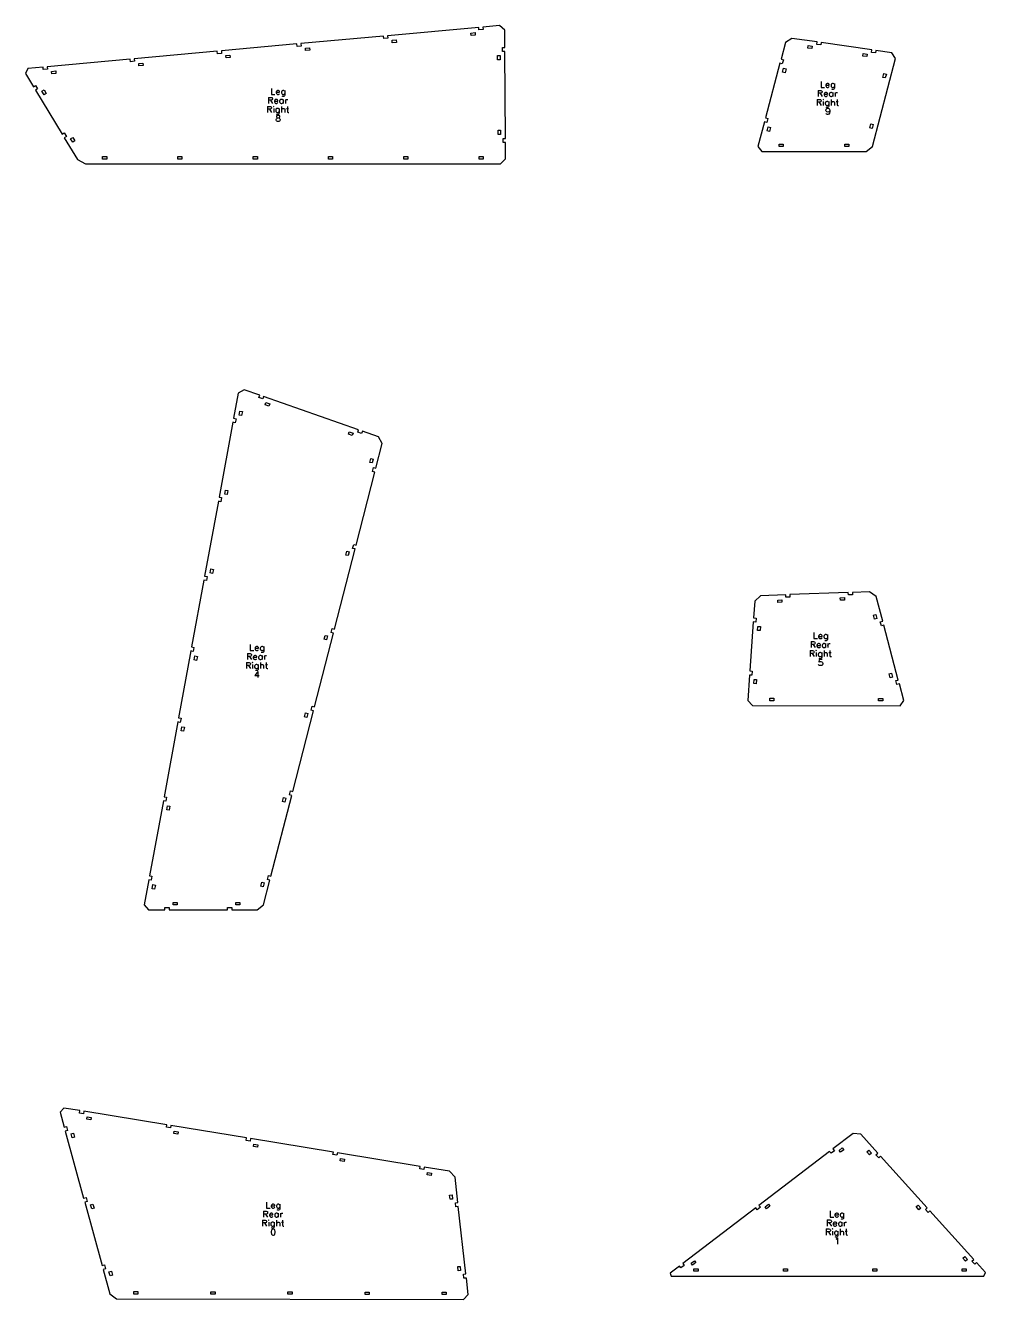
# Model space of a CAD drawing. Header units: metres. Extents: x 97 to 11124, y 152 to 1930.
# Drawn here: x 5902 to 7076, y 221 to 1779 of the extents above; entities that cross this region are included whole.
import ezdxf

# ---------------------------------------------------------------- set-up
doc = ezdxf.new("R2010")
doc.units = ezdxf.units.M
doc.layers.add('leg_rear_right_cuts', color=1, linetype='Continuous')
doc.layers.add('leg_rear_right_marks', color=2, linetype='Continuous')

msp = doc.modelspace()

# ---------------------------------------------------------------- linework, layer by layer
at = {"layer": 'leg_rear_right_cuts'}
for points in [[(5975, 1609.3), (6482.9, 1609.3), (6489.2, 1615.6), (6489.1, 1635.5), (6486.1, 1635.4), (6486.1, 1640.4), (6489.1, 1640.5), (6488.3, 1746.8), (6485.3, 1746.8), (6485.2, 1751.8), (6488.2, 1751.8), (6488.1, 1772.8), (6481.7, 1778.6), (6461.2, 1776.7), (6461.5, 1773.8), (6456.5, 1773.3), (6456.2, 1776.3), (6344.7, 1766.1), (6345, 1763.1), (6340, 1762.7), (6339.7, 1765.6), (6238.7, 1756.4), (6239, 1753.4), (6234, 1753), (6233.8, 1756), (6141.4, 1747.5), (6141.7, 1744.5), (6136.7, 1744.1), (6136.4, 1747.1), (6034.8, 1737.8), (6035.1, 1734.8), (6030.1, 1734.3), (6029.8, 1737.3), (5928.2, 1728), (5928.5, 1725.1), (5923.5, 1724.6), (5923.2, 1727.6), (5904.7, 1725.9), (5901.7, 1719.9), (5911.5, 1703.7), (5914.1, 1705.3), (5916.6, 1701), (5914.1, 1699.4), (5946.6, 1645.7), (5949.2, 1647.2), (5951.8, 1642.9), (5949.2, 1641.4), (5965.3, 1614.7)], [(6355.2, 1761), (6355.5, 1758), (6350.5, 1757.6), (6350.2, 1760.6)], [(6451.8, 1769.9), (6452, 1766.9), (6447.1, 1766.4), (6446.8, 1769.4)], [(6802.5, 1624.6), (6930.1, 1624.6), (6938.1, 1630.7), (6966.1, 1738.2), (6961.5, 1745.2), (6942.3, 1748), (6941.8, 1745), (6936.9, 1745.7), (6937.3, 1748.7), (6875.1, 1757.7), (6874.7, 1754.8), (6869.8, 1755.5), (6870.2, 1758.5), (6839.4, 1762.9), (6831.4, 1757.7), (6826.1, 1737.5), (6829, 1736.8), (6827.7, 1731.9), (6824.8, 1732.7), (6807.1, 1665.7), (6810, 1664.9), (6808.7, 1660.1), (6805.8, 1660.8), (6797.8, 1630.7)], [(6249.3, 1751.4), (6249.5, 1748.4), (6244.5, 1747.9), (6244.3, 1750.9)], [(6864.4, 1753.2), (6863.9, 1750.3), (6859, 1751), (6859.4, 1754)], [(6045.3, 1732.7), (6045.6, 1729.7), (6040.6, 1729.3), (6040.3, 1732.3)], [(6151.9, 1742.5), (6152.2, 1739.5), (6147.2, 1739), (6146.9, 1742)], [(6482.3, 1736.8), (6479.3, 1736.8), (6479.3, 1741.8), (6482.3, 1741.8)], [(6931.5, 1743.5), (6931.1, 1740.5), (6926.1, 1741.2), (6926.6, 1744.2)], [(5938.7, 1723), (5939, 1720), (5934, 1719.5), (5933.7, 1722.5)], [(6829.3, 1726.3), (6832.2, 1725.6), (6831, 1720.7), (6828.1, 1721.5)], [(6953.7, 1714.4), (6950.8, 1715.1), (6952.1, 1720), (6955, 1719.2)], [(5921.8, 1698.3), (5924.4, 1699.8), (5927, 1695.5), (5924.4, 1694)], [(6810.3, 1654.5), (6813.2, 1653.7), (6811.9, 1648.9), (6809, 1649.6)], [(6937.6, 1652.7), (6934.7, 1653.5), (6936, 1658.3), (6938.9, 1657.5)], [(5956.9, 1640.2), (5959.5, 1641.8), (5962.1, 1637.5), (5959.5, 1635.9)], [(6483, 1645.4), (6480, 1645.4), (6480, 1650.4), (6483, 1650.4)], [(6823.7, 1630.6), (6823.7, 1633.6), (6828.7, 1633.6), (6828.7, 1630.6)], [(6904, 1630.6), (6904, 1633.6), (6909, 1633.6), (6909, 1630.6)], [(5996.1, 1615.3), (5996.1, 1618.3), (6001.1, 1618.3), (6001.1, 1615.3)], [(6088.2, 1615.3), (6088.2, 1618.3), (6093.2, 1618.3), (6093.2, 1615.3)], [(6180.4, 1615.3), (6180.4, 1618.3), (6185.4, 1618.3), (6185.4, 1615.3)], [(6272.5, 1615.3), (6272.5, 1618.3), (6277.5, 1618.3), (6277.5, 1615.3)], [(6364.7, 1615.3), (6364.7, 1618.3), (6369.7, 1618.3), (6369.7, 1615.3)], [(6456.8, 1615.3), (6456.8, 1618.3), (6461.8, 1618.3), (6461.8, 1615.3)], [(6052.2, 697.1), (6072.4, 697.1), (6072.4, 700.1), (6077.4, 700.1), (6077.4, 697.1), (6149, 697.1), (6149, 700.1), (6154, 700.1), (6154, 697.1), (6185.1, 697.1), (6193.1, 703.2), (6200.8, 733.4), (6197.9, 734.1), (6199.2, 739), (6202.1, 738.2), (6227.5, 837.1), (6224.6, 837.8), (6225.8, 842.7), (6228.7, 841.9), (6254.1, 940.7), (6251.2, 941.5), (6252.5, 946.3), (6255.4, 945.6), (6278.5, 1035.4), (6275.6, 1036.2), (6276.8, 1041), (6279.7, 1040.3), (6305, 1138.5), (6302, 1139.2), (6303.3, 1144.1), (6306.2, 1143.3), (6329.1, 1232.4), (6326.2, 1233.1), (6327.4, 1238), (6330.3, 1237.2), (6338.1, 1267.4), (6333.7, 1275.6), (6313.9, 1282.5), (6313, 1279.7), (6308.2, 1281.3), (6309.2, 1284.2), (6193, 1324.8), (6192, 1321.9), (6187.3, 1323.6), (6188.3, 1326.4), (6169.2, 1333.1), (6162, 1328.9), (6156.4, 1298.3), (6159.4, 1297.7), (6158.4, 1292.8), (6155.5, 1293.4), (6138.7, 1201.8), (6141.6, 1201.2), (6140.7, 1196.3), (6137.8, 1196.8), (6120.9, 1105.3), (6123.9, 1104.7), (6123, 1099.8), (6120, 1100.3), (6105, 1018.6), (6107.9, 1018.1), (6107, 1013.1), (6104.1, 1013.7), (6089, 931.9), (6092, 931.4), (6091.1, 926.4), (6088.1, 927), (6071.3, 835.4), (6074.2, 834.8), (6073.3, 829.9), (6070.4, 830.5), (6053.5, 738.9), (6056.5, 738.3), (6055.6, 733.4), (6052.6, 734), (6047, 703.3)], [(6200.5, 1315.8), (6199.5, 1313), (6194.8, 1314.6), (6195.7, 1317.4)], [(6164.1, 1307), (6167.1, 1306.5), (6166.2, 1301.6), (6163.2, 1302.1)], [(6302.5, 1280.2), (6301.5, 1277.3), (6296.8, 1279), (6297.8, 1281.8)], [(6325.8, 1243.6), (6322.9, 1244.3), (6324.1, 1249.2), (6327, 1248.4)], [(6146.4, 1210.5), (6149.3, 1210), (6148.4, 1205.1), (6145.5, 1205.6)], [(6296.7, 1130.3), (6293.7, 1131), (6295, 1135.9), (6297.9, 1135.1)], [(6128.6, 1114), (6131.6, 1113.5), (6130.7, 1108.5), (6127.7, 1109.1)], [(6791.4, 946.9), (6971.7, 946.8), (6976.4, 953), (6970.9, 973.4), (6968, 972.6), (6966.7, 977.5), (6969.6, 978.2), (6951.8, 1045.3), (6948.9, 1044.5), (6947.6, 1049.3), (6950.5, 1050.1), (6942.5, 1080.2), (6934.5, 1086.1), (6913.4, 1085.3), (6913.5, 1082.3), (6908.5, 1082.2), (6908.4, 1085.2), (6836.9, 1082.6), (6837, 1079.6), (6832, 1079.4), (6831.9, 1082.4), (6800.8, 1081.3), (6794, 1074.7), (6792.5, 1054.2), (6795.5, 1054), (6795.2, 1049), (6792.2, 1049.2), (6788, 989.3), (6791, 989), (6790.6, 984.1), (6787.7, 984.3), (6785.5, 953.2)], [(6827.1, 1076.2), (6827.2, 1073.2), (6822.2, 1073), (6822.1, 1076)], [(6903.6, 1079), (6903.7, 1076), (6898.7, 1075.8), (6898.6, 1078.8)], [(6943.4, 1053.4), (6940.5, 1052.6), (6939.2, 1057.4), (6942.1, 1058.2)], [(6270.2, 1027.2), (6267.3, 1028), (6268.5, 1032.8), (6271.4, 1032.1)], [(6797.8, 1043.8), (6800.8, 1043.6), (6800.5, 1038.6), (6797.5, 1038.8)], [(6109.1, 1007.7), (6112, 1007.1), (6111.1, 1002.2), (6108.2, 1002.8)], [(6962.5, 981.5), (6959.6, 980.7), (6958.4, 985.6), (6961.3, 986.4)], [(6793.3, 978.9), (6796.3, 978.7), (6795.9, 973.7), (6792.9, 973.9)], [(6812.5, 952.9), (6812.5, 955.9), (6817.5, 955.9), (6817.5, 952.9)], [(6945.5, 952.8), (6945.5, 955.8), (6950.5, 955.8), (6950.5, 952.8)], [(6245.8, 932.5), (6242.9, 933.3), (6244.2, 938.1), (6247.1, 937.4)], [(6093.1, 921), (6096.1, 920.4), (6095.2, 915.5), (6092.2, 916.1)], [(6219.2, 828.9), (6216.3, 829.6), (6217.5, 834.5), (6220.4, 833.7)], [(6075.4, 824.5), (6078.3, 823.9), (6077.4, 819), (6074.5, 819.5)], [(6057.6, 728), (6060.6, 727.4), (6059.7, 722.5), (6056.7, 723)], [(6192.5, 725.2), (6189.6, 725.9), (6190.9, 730.8), (6193.8, 730)], [(6082.4, 703.1), (6082.4, 706.1), (6087.4, 706.1), (6087.4, 703.1)], [(6159, 703.1), (6159, 706.1), (6164, 706.1), (6164, 703.1)], [(6013.1, 221.3), (6437.8, 220.6), (6443.4, 226.9), (6441.1, 246.9), (6438.2, 246.6), (6437.6, 251.6), (6440.6, 251.9), (6431.3, 334.3), (6428.3, 333.9), (6427.8, 338.9), (6430.7, 339.2), (6427.3, 370.2), (6420.3, 377.5), (6389.5, 382.6), (6389.1, 379.6), (6384.1, 380.4), (6384.6, 383.4), (6283.3, 400), (6282.8, 397), (6277.9, 397.8), (6278.4, 400.8), (6177.1, 417.4), (6176.6, 414.4), (6171.6, 415.2), (6172.1, 418.2), (6079.7, 433.3), (6079.2, 430.4), (6074.3, 431.2), (6074.8, 434.1), (5973.2, 450.8), (5972.8, 447.8), (5967.8, 448.6), (5968.3, 451.6), (5948.6, 454.8), (5944, 449.7), (5949.1, 431.3), (5952, 432.1), (5953.3, 427.3), (5950.4, 426.5), (5972.9, 344.4), (5975.8, 345.2), (5977.2, 340.4), (5974.3, 339.6), (5995.5, 262.3), (5998.4, 263.1), (5999.7, 258.3), (5996.8, 257.5), (6005, 227.5)], [(5982.1, 443.2), (5981.6, 440.3), (5976.7, 441.1), (5977.2, 444.1)], [(5957.5, 423.2), (5960.4, 424), (5961.8, 419.2), (5958.9, 418.4)], [(6088.6, 425.8), (6088.1, 422.8), (6083.2, 423.6), (6083.7, 426.6)], [(6691.8, 249.1), (7074.2, 249.1), (7076.3, 253.8), (7065.3, 266), (7063.1, 264), (7059.7, 267.7), (7062, 269.7), (7008.3, 329.1), (7006, 327.1), (7002.7, 330.8), (7004.9, 332.9), (6947.9, 396), (6945.6, 394), (6942.3, 397.7), (6944.5, 399.7), (6923.6, 422.8), (6914.3, 423.7), (6889.6, 404.8), (6891.4, 402.4), (6887.4, 399.4), (6885.6, 401.8), (6799.1, 335.8), (6800.9, 333.4), (6796.9, 330.4), (6795.1, 332.8), (6705.8, 264.7), (6707.7, 262.3), (6703.7, 259.3), (6701.9, 261.6), (6690.5, 253)], [(6186, 409.8), (6185.5, 406.9), (6180.5, 407.7), (6181, 410.7)], [(6901.1, 406.1), (6903, 403.7), (6899, 400.7), (6897.2, 403)], [(6292.2, 392.4), (6291.7, 389.5), (6286.8, 390.3), (6287.3, 393.2)], [(6936.7, 399.4), (6934.5, 397.4), (6931.1, 401.1), (6933.4, 403.1)], [(6398.4, 375), (6398, 372.1), (6393, 372.9), (6393.5, 375.8)], [(6424.2, 343.5), (6421.2, 343.2), (6420.7, 348.2), (6423.7, 348.5)], [(5981.4, 336.3), (5984.3, 337.1), (5985.6, 332.3), (5982.7, 331.5)], [(6810.7, 337.1), (6812.5, 334.7), (6808.5, 331.7), (6806.7, 334)], [(6997.1, 332.5), (6994.9, 330.5), (6991.5, 334.2), (6993.8, 336.2)], [(6720.2, 268.1), (6722, 265.7), (6718, 262.7), (6716.2, 265)], [(7054.2, 269.4), (7051.9, 267.4), (7048.6, 271.1), (7050.8, 273.1)], [(6003.9, 254.3), (6006.8, 255.1), (6008.1, 250.3), (6005.2, 249.5)], [(6434.1, 256.2), (6431.1, 255.9), (6430.5, 260.8), (6433.5, 261.2)], [(6719.6, 255.1), (6719.6, 258.1), (6724.6, 258.1), (6724.6, 255.1)], [(6829, 255.1), (6829, 258.1), (6834, 258.1), (6834, 255.1)], [(6938.4, 255.1), (6938.4, 258.1), (6943.4, 258.1), (6943.4, 255.1)], [(7047.8, 255.1), (7047.8, 258.1), (7052.8, 258.1), (7052.8, 255.1)], [(6034.2, 227.3), (6034.2, 230.3), (6039.2, 230.3), (6039.2, 227.3)], [(6128.6, 227.1), (6128.6, 230.1), (6133.6, 230.1), (6133.6, 227.1)], [(6222.9, 227), (6222.9, 230), (6227.9, 230), (6227.9, 227)], [(6317.3, 226.8), (6317.3, 229.8), (6322.3, 229.8), (6322.3, 226.8)], [(6411.6, 226.7), (6411.6, 229.7), (6416.6, 229.7), (6416.6, 226.7)]]:
    msp.add_lwpolyline(points, close=True, dxfattribs=at)
at = {"layer": 'leg_rear_right_marks'}
for p, q in [((6202.7, 1701.7), (6202.7, 1694.2)), ((6209.5, 1698.9), (6208.7, 1698.2)), ((6210.2, 1699.2), (6209.5, 1698.9)), ((6211.2, 1699.2), (6210.2, 1699.2)), ((6212, 1698.9), (6211.2, 1699.2)), ((6212.3, 1698.5), (6212, 1698.9)), ((6212.7, 1697.8), (6212.3, 1698.5)), ((6215.9, 1698.9), (6215.2, 1698.2)), ((6216.6, 1699.2), (6215.9, 1698.9)), ((6217.7, 1699.2), (6216.6, 1699.2)), ((6218.4, 1698.9), (6217.7, 1699.2)), ((6219.1, 1698.2), (6218.4, 1698.9)), ((6219.1, 1699.2), (6219.1, 1693.5)), ((6871.6, 1699.3), (6871.6, 1691.8)), ((6871.6, 1699.3), (6874.8, 1699.3)), ((6874.8, 1699.3), (6875.8, 1698.9)), ((6875.1, 1710.3), (6875.1, 1702.8)), ((6875.1, 1702.8), (6879.4, 1702.8)), ((6875.8, 1698.9), (6876.2, 1698.6)), ((6876.2, 1698.6), (6876.6, 1697.9)), ((6881.2, 1706.7), (6880.8, 1705.6)), ((6880.8, 1705.6), (6885.1, 1705.6)), ((6880.8, 1705.6), (6880.8, 1704.9)), ((6880.8, 1704.9), (6881.2, 1703.9)), ((6881.9, 1707.4), (6881.2, 1706.7)), ((6881.2, 1703.9), (6881.9, 1703.1)), ((6882.6, 1707.8), (6881.9, 1707.4)), ((6881.9, 1703.1), (6882.6, 1702.8)), ((6883.7, 1707.8), (6882.6, 1707.8)), ((6882.6, 1702.8), (6883.7, 1702.8)), ((6884.4, 1707.4), (6883.7, 1707.8)), ((6883.7, 1702.8), (6884.4, 1703.1)), ((6884.8, 1707.1), (6884.4, 1707.4)), ((6884.4, 1703.1), (6885.1, 1703.9)), ((6885.1, 1706.4), (6884.8, 1707.1)), ((6885.1, 1705.6), (6885.1, 1706.4)), ((6887.6, 1706.7), (6887.3, 1705.6)), ((6887.3, 1705.6), (6887.3, 1704.9)), ((6887.3, 1704.9), (6887.6, 1703.9)), ((6888.3, 1707.4), (6887.6, 1706.7)), ((6887.6, 1703.9), (6888.3, 1703.1)), ((6889.1, 1707.8), (6888.3, 1707.4)), ((6888.3, 1703.1), (6889.1, 1702.8)), ((6889.1, 1700.3), (6888.3, 1700.6)), ((6890.1, 1707.8), (6889.1, 1707.8)), ((6889.1, 1702.8), (6890.1, 1702.8)), ((6890.1, 1700.3), (6889.1, 1700.3)), ((6890.8, 1707.4), (6890.1, 1707.8)), ((6890.1, 1702.8), (6890.8, 1703.1)), ((6890.8, 1700.6), (6890.1, 1700.3)), ((6891.6, 1706.7), (6890.8, 1707.4)), ((6890.8, 1703.1), (6891.6, 1703.9)), ((6891.2, 1701), (6890.8, 1700.6)), ((6891.6, 1702.1), (6891.2, 1701)), ((6891.6, 1707.8), (6891.6, 1702.1)), ((6199.1, 1690.7), (6199.1, 1683.2)), ((6199.1, 1690.7), (6202.3, 1690.7)), ((6202.3, 1687.2), (6199.1, 1687.2)), ((6201.6, 1687.2), (6204.1, 1683.2)), ((6202.3, 1690.7), (6203.4, 1690.4)), ((6203.4, 1687.5), (6202.3, 1687.2)), ((6202.7, 1694.2), (6207, 1694.2)), ((6203.4, 1690.4), (6203.7, 1690)), ((6203.7, 1687.9), (6203.4, 1687.5)), ((6203.7, 1690), (6204.1, 1689.3)), ((6204.1, 1688.6), (6203.7, 1687.9)), ((6204.1, 1689.3), (6204.1, 1688.6)), ((6206.6, 1687.2), (6206.2, 1686.1)), ((6206.2, 1686.1), (6210.5, 1686.1)), ((6206.2, 1686.1), (6206.2, 1685.4)), ((6206.2, 1685.4), (6206.6, 1684.3)), ((6207.3, 1687.9), (6206.6, 1687.2)), ((6206.6, 1684.3), (6207.3, 1683.6)), ((6208, 1688.2), (6207.3, 1687.9)), ((6207.3, 1683.6), (6208, 1683.2)), ((6209.1, 1688.2), (6208, 1688.2)), ((6208, 1683.2), (6209.1, 1683.2)), ((6208.7, 1698.2), (6208.4, 1697.1)), ((6208.4, 1697.1), (6212.7, 1697.1)), ((6208.4, 1697.1), (6208.4, 1696.4)), ((6208.4, 1696.4), (6208.7, 1695.3)), ((6208.7, 1695.3), (6209.5, 1694.6)), ((6209.8, 1687.9), (6209.1, 1688.2)), ((6209.1, 1683.2), (6209.8, 1683.6)), ((6209.5, 1694.6), (6210.2, 1694.2)), ((6210.2, 1687.5), (6209.8, 1687.9)), ((6209.8, 1683.6), (6210.5, 1684.3)), ((6210.2, 1694.2), (6211.2, 1694.2)), ((6210.5, 1686.8), (6210.2, 1687.5)), ((6210.5, 1686.1), (6210.5, 1686.8)), ((6211.2, 1694.2), (6212, 1694.6)), ((6212, 1694.6), (6212.7, 1695.3)), ((6212.7, 1697.1), (6212.7, 1697.8)), ((6213, 1687.2), (6212.7, 1686.1)), ((6212.7, 1686.1), (6212.7, 1685.4)), ((6212.7, 1685.4), (6213, 1684.3)), ((6213.7, 1687.9), (6213, 1687.2)), ((6213, 1684.3), (6213.7, 1683.6)), ((6214.5, 1688.2), (6213.7, 1687.9)), ((6213.7, 1683.6), (6214.5, 1683.2)), ((6215.5, 1688.2), (6214.5, 1688.2)), ((6214.5, 1683.2), (6215.5, 1683.2)), ((6215.2, 1698.2), (6214.8, 1697.1)), ((6214.8, 1697.1), (6214.8, 1696.4)), ((6214.8, 1696.4), (6215.2, 1695.3)), ((6215.2, 1695.3), (6215.9, 1694.6)), ((6216.2, 1687.9), (6215.5, 1688.2)), ((6215.5, 1683.2), (6216.2, 1683.6)), ((6215.9, 1694.6), (6216.6, 1694.2)), ((6216.6, 1691.7), (6215.9, 1692.1)), ((6217, 1687.2), (6216.2, 1687.9)), ((6216.2, 1683.6), (6217, 1684.3)), ((6216.6, 1694.2), (6217.7, 1694.2)), ((6217.7, 1691.7), (6216.6, 1691.7)), ((6217, 1688.2), (6217, 1683.2)), ((6217.7, 1694.2), (6218.4, 1694.6)), ((6218.4, 1692.1), (6217.7, 1691.7)), ((6218.4, 1694.6), (6219.1, 1695.3)), ((6218.7, 1692.4), (6218.4, 1692.1)), ((6219.1, 1693.5), (6218.7, 1692.4)), ((6219.8, 1688.2), (6219.8, 1683.2)), ((6219.8, 1686.1), (6220.2, 1687.2)), ((6220.2, 1687.2), (6220.9, 1687.9)), ((6220.9, 1687.9), (6221.6, 1688.2)), ((6221.6, 1688.2), (6222.7, 1688.2)), ((6870.3, 1688.3), (6870.3, 1680.8)), ((6870.3, 1688.3), (6873.5, 1688.3)), ((6873.5, 1684.7), (6870.3, 1684.7)), ((6874.8, 1695.7), (6871.6, 1695.7)), ((6872.8, 1684.7), (6875.3, 1680.8)), ((6873.5, 1688.3), (6874.6, 1687.9)), ((6874.6, 1685.1), (6873.5, 1684.7)), ((6874.1, 1695.7), (6876.6, 1691.8)), ((6874.6, 1687.9), (6875, 1687.6)), ((6875, 1685.4), (6874.6, 1685.1)), ((6875.8, 1696.1), (6874.8, 1695.7)), ((6875, 1687.6), (6875.3, 1686.9)), ((6875.3, 1686.1), (6875, 1685.4)), ((6875.3, 1686.9), (6875.3, 1686.1)), ((6876.2, 1696.4), (6875.8, 1696.1)), ((6876.6, 1697.1), (6876.2, 1696.4)), ((6876.6, 1697.9), (6876.6, 1697.1)), ((6877.8, 1688.6), (6877.5, 1688.3)), ((6877.5, 1688.3), (6877.8, 1687.9)), ((6878.2, 1688.3), (6877.8, 1688.6)), ((6877.8, 1687.9), (6878.2, 1688.3)), ((6877.8, 1685.8), (6877.8, 1680.8)), ((6879.1, 1695.7), (6878.7, 1694.6)), ((6878.7, 1694.6), (6883, 1694.6)), ((6878.7, 1694.6), (6878.7, 1693.9)), ((6878.7, 1693.9), (6879.1, 1692.9)), ((6879.8, 1696.4), (6879.1, 1695.7)), ((6879.1, 1692.9), (6879.8, 1692.1)), ((6880.5, 1696.8), (6879.8, 1696.4)), ((6879.8, 1692.1), (6880.5, 1691.8)), ((6880.7, 1684.7), (6880.3, 1683.6)), ((6880.3, 1683.6), (6880.3, 1682.9)), ((6880.3, 1682.9), (6880.7, 1681.9)), ((6881.6, 1696.8), (6880.5, 1696.8)), ((6880.5, 1691.8), (6881.6, 1691.8)), ((6881.4, 1685.4), (6880.7, 1684.7)), ((6882.1, 1685.8), (6881.4, 1685.4)), ((6882.3, 1696.4), (6881.6, 1696.8)), ((6881.6, 1691.8), (6882.3, 1692.1)), ((6883.2, 1685.8), (6882.1, 1685.8)), ((6882.6, 1696.1), (6882.3, 1696.4)), ((6882.3, 1692.1), (6883, 1692.9)), ((6883, 1695.4), (6882.6, 1696.1)), ((6883, 1694.6), (6883, 1695.4)), ((6883.9, 1685.4), (6883.2, 1685.8)), ((6884.6, 1684.7), (6883.9, 1685.4)), ((6884.6, 1685.8), (6884.6, 1680.1)), ((6885.5, 1695.7), (6885.1, 1694.6)), ((6885.1, 1694.6), (6885.1, 1693.9)), ((6885.1, 1693.9), (6885.5, 1692.9)), ((6886.2, 1696.4), (6885.5, 1695.7)), ((6885.5, 1692.9), (6886.2, 1692.1)), ((6886.9, 1696.8), (6886.2, 1696.4)), ((6886.2, 1692.1), (6886.9, 1691.8)), ((6888, 1696.8), (6886.9, 1696.8)), ((6886.9, 1691.8), (6888, 1691.8)), ((6887.5, 1688.3), (6887.5, 1680.8)), ((6887.5, 1684.4), (6888.5, 1685.4)), ((6888.7, 1696.4), (6888, 1696.8)), ((6888, 1691.8), (6888.7, 1692.1)), ((6888.5, 1685.4), (6889.2, 1685.8)), ((6889.4, 1695.7), (6888.7, 1696.4)), ((6888.7, 1692.1), (6889.4, 1692.9)), ((6889.2, 1685.8), (6890.3, 1685.8)), ((6889.4, 1696.8), (6889.4, 1691.8)), ((6890.3, 1685.8), (6891, 1685.4)), ((6891, 1685.4), (6891.4, 1684.4)), ((6891.4, 1684.4), (6891.4, 1680.8)), ((6892.3, 1696.8), (6892.3, 1691.8)), ((6892.3, 1694.6), (6892.6, 1695.7)), ((6892.6, 1695.7), (6893.3, 1696.4)), ((6893.3, 1696.4), (6894.1, 1696.8)), ((6893.5, 1685.8), (6896, 1685.8)), ((6894.1, 1696.8), (6895.1, 1696.8)), ((6894.6, 1688.3), (6894.6, 1682.2)), ((6197.9, 1679.7), (6197.9, 1672.2)), ((6197.9, 1679.7), (6201.1, 1679.7)), ((6201.1, 1676.2), (6197.9, 1676.2)), ((6200.4, 1676.2), (6202.9, 1672.2)), ((6201.1, 1679.7), (6202.1, 1679.4)), ((6202.1, 1676.5), (6201.1, 1676.2)), ((6202.1, 1679.4), (6202.5, 1679)), ((6202.5, 1676.9), (6202.1, 1676.5)), ((6202.5, 1679), (6202.9, 1678.3)), ((6202.9, 1677.6), (6202.5, 1676.9)), ((6202.9, 1678.3), (6202.9, 1677.6)), ((6205.4, 1680.1), (6205, 1679.7)), ((6205, 1679.7), (6205.4, 1679.4)), ((6205.7, 1679.7), (6205.4, 1680.1)), ((6205.4, 1679.4), (6205.7, 1679.7)), ((6205.4, 1677.2), (6205.4, 1672.2)), ((6208.2, 1676.2), (6207.9, 1675.1)), ((6207.9, 1675.1), (6207.9, 1674.4)), ((6207.9, 1674.4), (6208.2, 1673.3)), ((6208.9, 1676.9), (6208.2, 1676.2)), ((6208.2, 1673.3), (6208.9, 1672.6)), ((6209.1, 1668.4), (6208.7, 1667.7)), ((6208.7, 1667.7), (6208.7, 1666.9)), ((6209.6, 1677.2), (6208.9, 1676.9)), ((6208.9, 1672.6), (6209.6, 1672.2)), ((6209.6, 1669.7), (6208.9, 1670.1)), ((6210.2, 1668.7), (6209.1, 1668.4)), ((6210.7, 1677.2), (6209.6, 1677.2)), ((6209.6, 1672.2), (6210.7, 1672.2)), ((6210.7, 1669.7), (6209.6, 1669.7)), ((6211.6, 1668.7), (6210.2, 1668.7)), ((6211.4, 1676.9), (6210.7, 1677.2)), ((6210.7, 1672.2), (6211.4, 1672.6)), ((6211.4, 1670.1), (6210.7, 1669.7)), ((6212.1, 1676.2), (6211.4, 1676.9)), ((6211.4, 1672.6), (6212.1, 1673.3)), ((6211.8, 1670.4), (6211.4, 1670.1)), ((6212.7, 1668.4), (6211.6, 1668.7)), ((6212.1, 1671.5), (6211.8, 1670.4)), ((6212.1, 1677.2), (6212.1, 1671.5)), ((6213, 1667.7), (6212.7, 1668.4)), ((6213, 1666.9), (6213, 1667.7)), ((6215, 1679.7), (6215, 1672.2)), ((6215, 1675.8), (6216.1, 1676.9)), ((6216.1, 1676.9), (6216.8, 1677.2)), ((6216.8, 1677.2), (6217.9, 1677.2)), ((6217.9, 1677.2), (6218.6, 1676.9)), ((6218.6, 1676.9), (6218.9, 1675.8)), ((6218.9, 1675.8), (6218.9, 1672.2)), ((6221.1, 1677.2), (6223.6, 1677.2)), ((6222.1, 1679.7), (6222.1, 1673.7)), ((6222.1, 1673.7), (6222.5, 1672.6)), ((6222.5, 1672.6), (6223.2, 1672.2)), ((6223.2, 1672.2), (6223.9, 1672.2)), ((6880.7, 1681.9), (6881.4, 1681.1)), ((6881, 1675.1), (6881.4, 1676.2)), ((6881, 1674.8), (6881, 1675.1)), ((6881.4, 1673.7), (6881, 1674.8)), ((6881.4, 1681.1), (6882.1, 1680.8)), ((6882.1, 1678.3), (6881.4, 1678.6)), ((6881.4, 1676.2), (6882.1, 1676.9)), ((6882.1, 1673), (6881.4, 1673.7)), ((6881.7, 1670.1), (6881.4, 1670.9)), ((6882.8, 1669.8), (6881.7, 1670.1)), ((6882.1, 1680.8), (6883.2, 1680.8)), ((6883.2, 1678.3), (6882.1, 1678.3)), ((6882.1, 1676.9), (6883.2, 1677.3)), ((6883.2, 1672.6), (6882.1, 1673)), ((6883.5, 1669.8), (6882.8, 1669.8)), ((6883.2, 1680.8), (6883.9, 1681.1)), ((6883.9, 1678.6), (6883.2, 1678.3)), ((6883.2, 1677.3), (6883.5, 1677.3)), ((6883.5, 1672.6), (6883.2, 1672.6)), ((6883.5, 1677.3), (6884.6, 1676.9)), ((6884.6, 1673), (6883.5, 1672.6)), ((6884.6, 1670.1), (6883.5, 1669.8)), ((6883.9, 1681.1), (6884.6, 1681.9)), ((6884.2, 1679), (6883.9, 1678.6)), ((6884.6, 1680.1), (6884.2, 1679)), ((6884.6, 1676.9), (6885.3, 1676.2)), ((6885.3, 1673.7), (6884.6, 1673)), ((6885.3, 1671.2), (6884.6, 1670.1)), ((6885.3, 1676.2), (6885.7, 1674.8)), ((6885.7, 1674.8), (6885.3, 1673.7)), ((6885.7, 1673), (6885.3, 1671.2)), ((6885.7, 1674.8), (6885.7, 1673)), ((6894.6, 1682.2), (6895, 1681.1)), ((6895, 1681.1), (6895.7, 1680.8)), ((6895.7, 1680.8), (6896.4, 1680.8)), ((6208.4, 1663.7), (6208.7, 1664.4)), ((6208.4, 1662.7), (6208.4, 1663.7)), ((6208.7, 1661.9), (6208.4, 1662.7)), ((6208.7, 1666.9), (6209.1, 1666.2)), ((6208.7, 1664.4), (6209.5, 1665.2)), ((6209.1, 1661.6), (6208.7, 1661.9)), ((6209.1, 1666.2), (6209.8, 1665.9)), ((6210.2, 1661.2), (6209.1, 1661.6)), ((6209.5, 1665.2), (6210.5, 1665.5)), ((6209.8, 1665.9), (6211.2, 1665.5)), ((6211.6, 1661.2), (6210.2, 1661.2)), ((6210.5, 1665.5), (6212, 1665.9)), ((6211.2, 1665.5), (6212.3, 1665.2)), ((6212.7, 1661.6), (6211.6, 1661.2)), ((6212, 1665.9), (6212.7, 1666.2)), ((6212.3, 1665.2), (6213, 1664.4)), ((6212.7, 1666.2), (6213, 1666.9)), ((6213, 1661.9), (6212.7, 1661.6)), ((6213, 1664.4), (6213.4, 1663.7)), ((6213.4, 1662.7), (6213, 1661.9)), ((6213.4, 1663.7), (6213.4, 1662.7)), ((6866.4, 1036.3), (6866.4, 1028.8)), ((6866.4, 1028.8), (6870.7, 1028.8)), ((6872.5, 1032.7), (6872.1, 1031.6)), ((6872.1, 1031.6), (6876.4, 1031.6)), ((6872.1, 1031.6), (6872.1, 1030.9)), ((6872.1, 1030.9), (6872.5, 1029.8)), ((6873.2, 1033.4), (6872.5, 1032.7)), ((6872.5, 1029.8), (6873.2, 1029.1)), ((6873.9, 1033.8), (6873.2, 1033.4)), ((6873.2, 1029.1), (6873.9, 1028.8)), ((6875, 1033.8), (6873.9, 1033.8)), ((6873.9, 1028.8), (6875, 1028.8)), ((6875.7, 1033.4), (6875, 1033.8)), ((6875, 1028.8), (6875.7, 1029.1)), ((6876, 1033), (6875.7, 1033.4)), ((6875.7, 1029.1), (6876.4, 1029.8)), ((6876.4, 1032.3), (6876, 1033)), ((6876.4, 1031.6), (6876.4, 1032.3)), ((6878.9, 1032.7), (6878.5, 1031.6)), ((6878.5, 1031.6), (6878.5, 1030.9)), ((6878.5, 1030.9), (6878.9, 1029.8)), ((6879.6, 1033.4), (6878.9, 1032.7)), ((6878.9, 1029.8), (6879.6, 1029.1)), ((6880.3, 1033.8), (6879.6, 1033.4)), ((6879.6, 1029.1), (6880.3, 1028.8)), ((6881.4, 1033.8), (6880.3, 1033.8)), ((6880.3, 1028.8), (6881.4, 1028.8)), ((6882.1, 1033.4), (6881.4, 1033.8)), ((6881.4, 1028.8), (6882.1, 1029.1)), ((6882.8, 1032.7), (6882.1, 1033.4)), ((6882.1, 1029.1), (6882.8, 1029.8)), ((6882.8, 1033.8), (6882.8, 1028)), ((6176.8, 1021.7), (6176.8, 1014.2)), ((6176.8, 1014.2), (6181.1, 1014.2)), ((6182.9, 1018.1), (6182.6, 1017)), ((6182.6, 1017), (6186.8, 1017)), ((6182.6, 1017), (6182.6, 1016.3)), ((6182.6, 1016.3), (6182.9, 1015.3)), ((6183.6, 1018.8), (6182.9, 1018.1)), ((6182.9, 1015.3), (6183.6, 1014.5)), ((6184.3, 1019.2), (6183.6, 1018.8)), ((6183.6, 1014.5), (6184.3, 1014.2)), ((6185.4, 1019.2), (6184.3, 1019.2)), ((6184.3, 1014.2), (6185.4, 1014.2)), ((6186.1, 1018.8), (6185.4, 1019.2)), ((6185.4, 1014.2), (6186.1, 1014.5)), ((6186.5, 1018.5), (6186.1, 1018.8)), ((6186.1, 1014.5), (6186.8, 1015.3)), ((6186.8, 1017.8), (6186.5, 1018.5)), ((6186.8, 1017), (6186.8, 1017.8)), ((6189.3, 1018.1), (6189, 1017)), ((6189, 1017), (6189, 1016.3)), ((6189, 1016.3), (6189.3, 1015.3)), ((6190.1, 1018.8), (6189.3, 1018.1)), ((6189.3, 1015.3), (6190.1, 1014.5)), ((6190.8, 1019.2), (6190.1, 1018.8)), ((6190.1, 1014.5), (6190.8, 1014.2)), ((6191.8, 1019.2), (6190.8, 1019.2)), ((6190.8, 1014.2), (6191.8, 1014.2)), ((6192.6, 1018.8), (6191.8, 1019.2)), ((6191.8, 1014.2), (6192.6, 1014.5)), ((6193.3, 1018.1), (6192.6, 1018.8)), ((6192.6, 1014.5), (6193.3, 1015.3)), ((6193.3, 1013.5), (6192.9, 1012.4)), ((6193.3, 1019.2), (6193.3, 1013.5)), ((6861.6, 1014.3), (6861.6, 1006.8)), ((6861.6, 1014.3), (6864.8, 1014.3)), ((6862.8, 1025.3), (6862.8, 1017.8)), ((6862.8, 1025.3), (6866, 1025.3)), ((6866, 1021.7), (6862.8, 1021.7)), ((6864.8, 1014.3), (6865.9, 1013.9)), ((6865.3, 1021.7), (6867.8, 1017.8)), ((6865.9, 1013.9), (6866.2, 1013.5)), ((6866, 1025.3), (6867.1, 1024.9)), ((6867.1, 1022), (6866, 1021.7)), ((6866.2, 1013.5), (6866.6, 1012.8)), ((6866.6, 1012.8), (6866.6, 1012.1)), ((6867.1, 1024.9), (6867.5, 1024.5)), ((6867.5, 1022.4), (6867.1, 1022)), ((6867.5, 1024.5), (6867.8, 1023.8)), ((6867.8, 1023.1), (6867.5, 1022.4)), ((6867.8, 1023.8), (6867.8, 1023.1)), ((6869.1, 1014.6), (6868.7, 1014.3)), ((6868.7, 1014.3), (6869.1, 1013.9)), ((6869.4, 1014.3), (6869.1, 1014.6)), ((6869.1, 1013.9), (6869.4, 1014.3)), ((6870.3, 1021.7), (6870, 1020.6)), ((6870, 1020.6), (6874.3, 1020.6)), ((6870, 1020.6), (6870, 1019.9)), ((6870, 1019.9), (6870.3, 1018.8)), ((6871, 1022.4), (6870.3, 1021.7)), ((6870.3, 1018.8), (6871, 1018.1)), ((6871.8, 1022.8), (6871, 1022.4)), ((6871, 1018.1), (6871.8, 1017.8)), ((6872.8, 1022.8), (6871.8, 1022.8)), ((6871.8, 1017.8), (6872.8, 1017.8)), ((6873.5, 1022.4), (6872.8, 1022.8)), ((6872.8, 1017.8), (6873.5, 1018.1)), ((6873.9, 1022), (6873.5, 1022.4)), ((6873.5, 1018.1), (6874.3, 1018.8)), ((6874.3, 1021.3), (6873.9, 1022)), ((6874.3, 1020.6), (6874.3, 1021.3)), ((6876.8, 1021.7), (6876.4, 1020.6)), ((6876.4, 1020.6), (6876.4, 1019.9)), ((6876.4, 1019.9), (6876.8, 1018.8)), ((6877.5, 1022.4), (6876.8, 1021.7)), ((6876.8, 1018.8), (6877.5, 1018.1)), ((6878.2, 1022.8), (6877.5, 1022.4)), ((6877.5, 1018.1), (6878.2, 1017.8)), ((6879.3, 1022.8), (6878.2, 1022.8)), ((6878.2, 1017.8), (6879.3, 1017.8)), ((6878.7, 1014.3), (6878.7, 1006.8)), ((6880, 1022.4), (6879.3, 1022.8)), ((6879.3, 1017.8), (6880, 1018.1)), ((6880.3, 1026.3), (6879.6, 1026.6)), ((6880.7, 1021.7), (6880, 1022.4)), ((6880, 1018.1), (6880.7, 1018.8)), ((6881.4, 1026.3), (6880.3, 1026.3)), ((6880.7, 1022.8), (6880.7, 1017.8)), ((6882.1, 1026.6), (6881.4, 1026.3)), ((6882.5, 1027), (6882.1, 1026.6)), ((6882.8, 1028), (6882.5, 1027)), ((6883.5, 1022.8), (6883.5, 1017.8)), ((6883.5, 1020.6), (6883.9, 1021.7)), ((6883.9, 1021.7), (6884.6, 1022.4)), ((6884.6, 1022.4), (6885.3, 1022.8)), ((6885.3, 1022.8), (6886.4, 1022.8)), ((6885.9, 1014.3), (6885.9, 1008.2)), ((6172, 999.7), (6172, 992.2)), ((6172, 999.7), (6175.2, 999.7)), ((6173.3, 1010.7), (6173.3, 1003.2)), ((6173.3, 1010.7), (6176.5, 1010.7)), ((6176.5, 1007.1), (6173.3, 1007.1)), ((6175.2, 999.7), (6176.3, 999.3)), ((6175.8, 1007.1), (6178.3, 1003.2)), ((6176.3, 999.3), (6176.7, 999)), ((6176.5, 1010.7), (6177.6, 1010.3)), ((6177.6, 1007.5), (6176.5, 1007.1)), ((6176.7, 999), (6177, 998.3)), ((6177, 997.5), (6176.7, 996.8)), ((6177, 998.3), (6177, 997.5)), ((6177.6, 1010.3), (6177.9, 1010)), ((6177.9, 1007.8), (6177.6, 1007.5)), ((6177.9, 1010), (6178.3, 1009.3)), ((6178.3, 1008.5), (6177.9, 1007.8)), ((6178.3, 1009.3), (6178.3, 1008.5)), ((6179.5, 1000), (6179.2, 999.7)), ((6179.2, 999.7), (6179.5, 999.3)), ((6179.9, 999.7), (6179.5, 1000)), ((6179.5, 999.3), (6179.9, 999.7)), ((6179.5, 997.2), (6179.5, 992.2)), ((6180.8, 1007.1), (6180.4, 1006)), ((6180.4, 1006), (6184.7, 1006)), ((6180.4, 1006), (6180.4, 1005.3)), ((6180.4, 1005.3), (6180.8, 1004.3)), ((6181.5, 1007.8), (6180.8, 1007.1)), ((6180.8, 1004.3), (6181.5, 1003.5)), ((6182.2, 1008.2), (6181.5, 1007.8)), ((6181.5, 1003.5), (6182.2, 1003.2)), ((6183.3, 1008.2), (6182.2, 1008.2)), ((6182.2, 1003.2), (6183.3, 1003.2)), ((6183.8, 997.2), (6183.1, 996.8)), ((6184, 1007.8), (6183.3, 1008.2)), ((6183.3, 1003.2), (6184, 1003.5)), ((6184.9, 997.2), (6183.8, 997.2)), ((6184.3, 1007.5), (6184, 1007.8)), ((6184, 1003.5), (6184.7, 1004.3)), ((6184.7, 1006.8), (6184.3, 1007.5)), ((6184.7, 1006), (6184.7, 1006.8)), ((6185.6, 996.8), (6184.9, 997.2)), ((6186.3, 997.2), (6186.3, 991.5)), ((6187.2, 1007.1), (6186.8, 1006)), ((6186.8, 1006), (6186.8, 1005.3)), ((6186.8, 1005.3), (6187.2, 1004.3)), ((6187.9, 1007.8), (6187.2, 1007.1)), ((6187.2, 1004.3), (6187.9, 1003.5)), ((6188.6, 1008.2), (6187.9, 1007.8)), ((6187.9, 1003.5), (6188.6, 1003.2)), ((6189.7, 1008.2), (6188.6, 1008.2)), ((6188.6, 1003.2), (6189.7, 1003.2)), ((6189.2, 999.7), (6189.2, 992.2)), ((6190.4, 1007.8), (6189.7, 1008.2)), ((6189.7, 1003.2), (6190.4, 1003.5)), ((6190.8, 1011.7), (6190.1, 1012)), ((6190.2, 996.8), (6191, 997.2)), ((6191.1, 1007.1), (6190.4, 1007.8)), ((6190.4, 1003.5), (6191.1, 1004.3)), ((6191.8, 1011.7), (6190.8, 1011.7)), ((6191, 997.2), (6192, 997.2)), ((6191.1, 1008.2), (6191.1, 1003.2)), ((6192.6, 1012), (6191.8, 1011.7)), ((6192, 997.2), (6192.7, 996.8)), ((6192.9, 1012.4), (6192.6, 1012)), ((6194, 1008.2), (6194, 1003.2)), ((6194, 1006), (6194.3, 1007.1)), ((6194.3, 1007.1), (6195.1, 1007.8)), ((6195.1, 1007.8), (6195.8, 1008.2)), ((6195.2, 997.2), (6197.7, 997.2)), ((6195.8, 1008.2), (6196.8, 1008.2)), ((6196.3, 999.7), (6196.3, 993.6)), ((6864.8, 1010.7), (6861.6, 1010.7)), ((6864.1, 1010.7), (6866.6, 1006.8)), ((6865.9, 1011), (6864.8, 1010.7)), ((6866.2, 1011.4), (6865.9, 1011)), ((6866.6, 1012.1), (6866.2, 1011.4)), ((6869.1, 1011.8), (6869.1, 1006.8)), ((6871.9, 1010.7), (6871.6, 1009.6)), ((6871.6, 1009.6), (6871.6, 1008.9)), ((6871.6, 1008.9), (6871.9, 1007.8)), ((6872.7, 1011.4), (6871.9, 1010.7)), ((6871.9, 1007.8), (6872.7, 1007.1)), ((6872.5, 996.5), (6872.1, 997.2)), ((6872.8, 1003.3), (6872.5, 1000)), ((6872.5, 1000), (6872.8, 1000.4)), ((6873.4, 1011.8), (6872.7, 1011.4)), ((6872.7, 1007.1), (6873.4, 1006.8)), ((6873.4, 1004.3), (6872.7, 1004.6)), ((6876.4, 1003.3), (6872.8, 1003.3)), ((6872.8, 1000.4), (6873.9, 1000.8)), ((6874.4, 1011.8), (6873.4, 1011.8)), ((6873.4, 1006.8), (6874.4, 1006.8)), ((6874.4, 1004.3), (6873.4, 1004.3)), ((6873.9, 1000.8), (6875, 1000.8)), ((6875.2, 1011.4), (6874.4, 1011.8)), ((6874.4, 1006.8), (6875.2, 1007.1)), ((6875.2, 1004.6), (6874.4, 1004.3)), ((6875, 1000.8), (6876, 1000.4)), ((6875.9, 1010.7), (6875.2, 1011.4)), ((6875.2, 1007.1), (6875.9, 1007.8)), ((6875.5, 1005), (6875.2, 1004.6)), ((6875.9, 1006), (6875.5, 1005)), ((6875.9, 1011.8), (6875.9, 1006)), ((6876, 1000.4), (6876.8, 999.7)), ((6876.8, 999.7), (6877.1, 998.6)), ((6877.1, 997.9), (6876.8, 996.8)), ((6877.1, 998.6), (6877.1, 997.9)), ((6878.7, 1010.3), (6879.8, 1011.4)), ((6879.8, 1011.4), (6880.5, 1011.8)), ((6880.5, 1011.8), (6881.6, 1011.8)), ((6881.6, 1011.8), (6882.3, 1011.4)), ((6882.3, 1011.4), (6882.7, 1010.3)), ((6882.7, 1010.3), (6882.7, 1006.8)), ((6884.8, 1011.8), (6887.3, 1011.8)), ((6885.9, 1008.2), (6886.2, 1007.1)), ((6886.2, 1007.1), (6886.9, 1006.8)), ((6886.9, 1006.8), (6887.7, 1006.8)), ((6175.2, 996.1), (6172, 996.1)), ((6174.5, 996.1), (6177, 992.2)), ((6176.3, 996.5), (6175.2, 996.1)), ((6176.7, 996.8), (6176.3, 996.5)), ((6182.4, 996.1), (6182, 995)), ((6182, 995), (6182, 994.3)), ((6182, 994.3), (6182.4, 993.3)), ((6183.1, 996.8), (6182.4, 996.1)), ((6182.4, 993.3), (6183.1, 992.5)), ((6186, 988.7), (6182.4, 983.7)), ((6182.4, 983.7), (6187.7, 983.7)), ((6183.1, 992.5), (6183.8, 992.2)), ((6183.8, 989.7), (6183.1, 990)), ((6183.8, 992.2), (6184.9, 992.2)), ((6184.9, 989.7), (6183.8, 989.7)), ((6184.9, 992.2), (6185.6, 992.5)), ((6185.6, 990), (6184.9, 989.7)), ((6186.3, 996.1), (6185.6, 996.8)), ((6185.6, 992.5), (6186.3, 993.3)), ((6186, 990.4), (6185.6, 990)), ((6186.3, 991.5), (6186, 990.4)), ((6186, 988.7), (6186, 981.2)), ((6189.2, 995.8), (6190.2, 996.8)), ((6192.7, 996.8), (6193.1, 995.8)), ((6193.1, 995.8), (6193.1, 992.2)), ((6196.3, 993.6), (6196.7, 992.5)), ((6196.7, 992.5), (6197.4, 992.2)), ((6197.4, 992.2), (6198.1, 992.2)), ((6872.8, 996.1), (6872.5, 996.5)), ((6873.9, 995.8), (6872.8, 996.1)), ((6875, 995.8), (6873.9, 995.8)), ((6876, 996.1), (6875, 995.8)), ((6876.8, 996.8), (6876, 996.1)), ((6193, 328.8), (6193, 321.3)), ((6193, 328.8), (6196.3, 328.8)), ((6196.3, 328.8), (6197.3, 328.4)), ((6196.6, 339.8), (6196.6, 332.3)), ((6196.6, 332.3), (6200.9, 332.3)), ((6197.3, 328.4), (6197.7, 328.1)), ((6197.7, 328.1), (6198, 327.4)), ((6198, 327.4), (6198, 326.6)), ((6202.7, 336.2), (6202.3, 335.1)), ((6202.3, 335.1), (6206.6, 335.1)), ((6202.3, 335.1), (6202.3, 334.4)), ((6202.3, 334.4), (6202.7, 333.4)), ((6203.4, 336.9), (6202.7, 336.2)), ((6202.7, 333.4), (6203.4, 332.6)), ((6204.1, 337.3), (6203.4, 336.9)), ((6203.4, 332.6), (6204.1, 332.3)), ((6205.2, 337.3), (6204.1, 337.3)), ((6204.1, 332.3), (6205.2, 332.3)), ((6205.9, 336.9), (6205.2, 337.3)), ((6205.2, 332.3), (6205.9, 332.6)), ((6206.3, 336.6), (6205.9, 336.9)), ((6205.9, 332.6), (6206.6, 333.4)), ((6206.6, 335.9), (6206.3, 336.6)), ((6206.6, 335.1), (6206.6, 335.9)), ((6209.1, 336.2), (6208.8, 335.1)), ((6208.8, 335.1), (6208.8, 334.4)), ((6208.8, 334.4), (6209.1, 333.4)), ((6209.8, 336.9), (6209.1, 336.2)), ((6209.1, 333.4), (6209.8, 332.6)), ((6210.5, 337.3), (6209.8, 336.9)), ((6209.8, 332.6), (6210.5, 332.3)), ((6210.5, 329.8), (6209.8, 330.1)), ((6211.6, 337.3), (6210.5, 337.3)), ((6210.5, 332.3), (6211.6, 332.3)), ((6211.6, 329.8), (6210.5, 329.8)), ((6212.3, 336.9), (6211.6, 337.3)), ((6211.6, 332.3), (6212.3, 332.6)), ((6212.3, 330.1), (6211.6, 329.8)), ((6213, 336.2), (6212.3, 336.9)), ((6212.3, 332.6), (6213, 333.4)), ((6212.7, 330.5), (6212.3, 330.1)), ((6213, 331.6), (6212.7, 330.5)), ((6213, 337.3), (6213, 331.6)), ((6886.3, 328.9), (6886.3, 321.4)), ((6191.8, 317.8), (6191.8, 310.3)), ((6191.8, 317.8), (6195, 317.8)), ((6195, 314.2), (6191.8, 314.2)), ((6196.3, 325.2), (6193, 325.2)), ((6194.3, 314.2), (6196.8, 310.3)), ((6195, 317.8), (6196.1, 317.4)), ((6196.1, 314.6), (6195, 314.2)), ((6195.5, 325.2), (6198, 321.3)), ((6196.1, 317.4), (6196.4, 317.1)), ((6196.4, 314.9), (6196.1, 314.6)), ((6197.3, 325.6), (6196.3, 325.2)), ((6196.4, 317.1), (6196.8, 316.4)), ((6196.8, 315.6), (6196.4, 314.9)), ((6196.8, 316.4), (6196.8, 315.6)), ((6197.7, 325.9), (6197.3, 325.6)), ((6198, 326.6), (6197.7, 325.9)), ((6199.3, 318.1), (6198.9, 317.8)), ((6198.9, 317.8), (6199.3, 317.4)), ((6199.6, 317.8), (6199.3, 318.1)), ((6199.3, 317.4), (6199.6, 317.8)), ((6199.3, 315.3), (6199.3, 310.3)), ((6200.5, 325.2), (6200.2, 324.1)), ((6200.2, 324.1), (6204.5, 324.1)), ((6200.2, 324.1), (6200.2, 323.4)), ((6200.2, 323.4), (6200.5, 322.4)), ((6201.3, 325.9), (6200.5, 325.2)), ((6200.5, 322.4), (6201.3, 321.6)), ((6202, 326.3), (6201.3, 325.9)), ((6201.3, 321.6), (6202, 321.3)), ((6202.1, 314.2), (6201.8, 313.1)), ((6201.8, 313.1), (6201.8, 312.4)), ((6201.8, 312.4), (6202.1, 311.4)), ((6203, 326.3), (6202, 326.3)), ((6202, 321.3), (6203, 321.3)), ((6202.9, 314.9), (6202.1, 314.2)), ((6203.6, 315.3), (6202.9, 314.9)), ((6203.8, 325.9), (6203, 326.3)), ((6203, 321.3), (6203.8, 321.6)), ((6204.6, 315.3), (6203.6, 315.3)), ((6204.1, 325.6), (6203.8, 325.9)), ((6203.8, 321.6), (6204.5, 322.4)), ((6204.5, 324.9), (6204.1, 325.6)), ((6204.5, 324.1), (6204.5, 324.9)), ((6205.4, 314.9), (6204.6, 315.3)), ((6206.1, 314.2), (6205.4, 314.9)), ((6206.1, 315.3), (6206.1, 309.6)), ((6207, 325.2), (6206.6, 324.1)), ((6206.6, 324.1), (6206.6, 323.4)), ((6206.6, 323.4), (6207, 322.4)), ((6207.7, 325.9), (6207, 325.2)), ((6207, 322.4), (6207.7, 321.6)), ((6208.4, 326.3), (6207.7, 325.9)), ((6207.7, 321.6), (6208.4, 321.3)), ((6209.5, 326.3), (6208.4, 326.3)), ((6208.4, 321.3), (6209.5, 321.3)), ((6208.9, 317.8), (6208.9, 310.3)), ((6208.9, 313.9), (6210, 314.9)), ((6210.2, 325.9), (6209.5, 326.3)), ((6209.5, 321.3), (6210.2, 321.6)), ((6210, 314.9), (6210.7, 315.3)), ((6210.9, 325.2), (6210.2, 325.9)), ((6210.2, 321.6), (6210.9, 322.4)), ((6210.7, 315.3), (6211.8, 315.3)), ((6210.9, 326.3), (6210.9, 321.3)), ((6211.8, 315.3), (6212.5, 314.9)), ((6212.5, 314.9), (6212.9, 313.9)), ((6212.9, 313.9), (6212.9, 310.3)), ((6213.8, 326.3), (6213.8, 321.3)), ((6213.8, 324.1), (6214.1, 325.2)), ((6214.1, 325.2), (6214.8, 325.9)), ((6214.8, 325.9), (6215.5, 326.3)), ((6215, 315.3), (6217.5, 315.3)), ((6215.5, 326.3), (6216.6, 326.3)), ((6216.1, 317.8), (6216.1, 311.7)), ((6216.1, 311.7), (6216.4, 310.6)), ((6882.7, 317.9), (6882.7, 310.4)), ((6882.7, 317.9), (6885.9, 317.9)), ((6885.9, 314.3), (6882.7, 314.3)), ((6885.2, 314.3), (6887.7, 310.4)), ((6885.9, 317.9), (6887, 317.5)), ((6887, 314.7), (6885.9, 314.3)), ((6886.3, 321.4), (6890.6, 321.4)), ((6887, 317.5), (6887.4, 317.2)), ((6887.4, 315), (6887, 314.7)), ((6887.4, 317.2), (6887.7, 316.5)), ((6887.7, 315.8), (6887.4, 315)), ((6887.7, 316.5), (6887.7, 315.8)), ((6890.2, 314.3), (6889.9, 313.3)), ((6889.9, 313.3), (6894.2, 313.3)), ((6889.9, 313.3), (6889.9, 312.5)), ((6889.9, 312.5), (6890.2, 311.5)), ((6890.9, 315), (6890.2, 314.3)), ((6891.7, 315.4), (6890.9, 315)), ((6892.7, 315.4), (6891.7, 315.4)), ((6892.4, 325.3), (6892, 324.3)), ((6892, 324.3), (6896.3, 324.3)), ((6892, 324.3), (6892, 323.5)), ((6892, 323.5), (6892.4, 322.5)), ((6893.1, 326), (6892.4, 325.3)), ((6892.4, 322.5), (6893.1, 321.8)), ((6893.4, 315), (6892.7, 315.4)), ((6893.8, 326.4), (6893.1, 326)), ((6893.1, 321.8), (6893.8, 321.4)), ((6893.8, 314.7), (6893.4, 315)), ((6894.9, 326.4), (6893.8, 326.4)), ((6893.8, 321.4), (6894.9, 321.4)), ((6894.2, 314), (6893.8, 314.7)), ((6894.2, 313.3), (6894.2, 314)), ((6895.6, 326), (6894.9, 326.4)), ((6894.9, 321.4), (6895.6, 321.8)), ((6895.9, 325.7), (6895.6, 326)), ((6895.6, 321.8), (6896.3, 322.5)), ((6896.3, 325), (6895.9, 325.7)), ((6896.3, 324.3), (6896.3, 325)), ((6896.7, 314.3), (6896.3, 313.3)), ((6896.3, 313.3), (6896.3, 312.5)), ((6896.3, 312.5), (6896.7, 311.5)), ((6897.4, 315), (6896.7, 314.3)), ((6898.1, 315.4), (6897.4, 315)), ((6899.2, 315.4), (6898.1, 315.4)), ((6898.8, 325.3), (6898.4, 324.3)), ((6898.4, 324.3), (6898.4, 323.5)), ((6898.4, 323.5), (6898.8, 322.5)), ((6899.5, 326), (6898.8, 325.3)), ((6898.8, 322.5), (6899.5, 321.8)), ((6899.9, 315), (6899.2, 315.4)), ((6900.2, 326.4), (6899.5, 326)), ((6899.5, 321.8), (6900.2, 321.4)), ((6900.2, 318.9), (6899.5, 319.3)), ((6900.6, 314.3), (6899.9, 315)), ((6901.3, 326.4), (6900.2, 326.4)), ((6900.2, 321.4), (6901.3, 321.4)), ((6901.3, 318.9), (6900.2, 318.9)), ((6900.6, 315.4), (6900.6, 310.4)), ((6902, 326), (6901.3, 326.4)), ((6901.3, 321.4), (6902, 321.8)), ((6902, 319.3), (6901.3, 318.9)), ((6902.7, 325.3), (6902, 326)), ((6902, 321.8), (6902.7, 322.5)), ((6902.4, 319.6), (6902, 319.3)), ((6902.7, 320.7), (6902.4, 319.6)), ((6902.7, 326.4), (6902.7, 320.7)), ((6903.4, 315.4), (6903.4, 310.4)), ((6903.4, 313.3), (6903.8, 314.3)), ((6903.8, 314.3), (6904.5, 315)), ((6904.5, 315), (6905.2, 315.4)), ((6905.2, 315.4), (6906.3, 315.4)), ((6202.1, 311.4), (6202.9, 310.6)), ((6202.7, 305.4), (6202.3, 303.6)), ((6202.3, 303.6), (6202.3, 302.5)), ((6202.3, 302.5), (6202.7, 300.7)), ((6203.4, 306.4), (6202.7, 305.4)), ((6202.7, 300.7), (6203.4, 299.6)), ((6202.9, 310.6), (6203.6, 310.3)), ((6203.6, 307.8), (6202.9, 308.1)), ((6204.5, 306.8), (6203.4, 306.4)), ((6203.4, 299.6), (6204.5, 299.3)), ((6203.6, 310.3), (6204.6, 310.3)), ((6204.6, 307.8), (6203.6, 307.8)), ((6205.2, 306.8), (6204.5, 306.8)), ((6204.5, 299.3), (6205.2, 299.3)), ((6204.6, 310.3), (6205.4, 310.6)), ((6205.4, 308.1), (6204.6, 307.8)), ((6206.3, 306.4), (6205.2, 306.8)), ((6205.2, 299.3), (6206.3, 299.6)), ((6205.4, 310.6), (6206.1, 311.4)), ((6205.7, 308.5), (6205.4, 308.1)), ((6206.1, 309.6), (6205.7, 308.5)), ((6207, 305.4), (6206.3, 306.4)), ((6206.3, 299.6), (6207, 300.7)), ((6207.3, 303.6), (6207, 305.4)), ((6207, 300.7), (6207.3, 302.5)), ((6207.3, 302.5), (6207.3, 303.6)), ((6216.4, 310.6), (6217.1, 310.3)), ((6217.1, 310.3), (6217.9, 310.3)), ((6881.5, 306.9), (6881.5, 299.4)), ((6881.5, 306.9), (6884.7, 306.9)), ((6884.7, 303.3), (6881.5, 303.3)), ((6884, 303.3), (6886.5, 299.4)), ((6884.7, 306.9), (6885.8, 306.5)), ((6885.8, 303.7), (6884.7, 303.3)), ((6885.8, 306.5), (6886.1, 306.2)), ((6886.1, 304), (6885.8, 303.7)), ((6886.1, 306.2), (6886.5, 305.5)), ((6886.5, 304.8), (6886.1, 304)), ((6886.5, 305.5), (6886.5, 304.8)), ((6889, 307.3), (6888.6, 306.9)), ((6888.6, 306.9), (6889, 306.5)), ((6889.3, 306.9), (6889, 307.3)), ((6889, 306.5), (6889.3, 306.9)), ((6889, 304.4), (6889, 299.4)), ((6890.2, 311.5), (6890.9, 310.8)), ((6890.9, 310.8), (6891.7, 310.4)), ((6891.8, 303.3), (6891.5, 302.3)), ((6891.5, 302.3), (6891.5, 301.5)), ((6891.5, 301.5), (6891.8, 300.5)), ((6891.7, 310.4), (6892.7, 310.4)), ((6892.5, 304), (6891.8, 303.3)), ((6891.8, 300.5), (6892.5, 299.8)), ((6893.3, 304.4), (6892.5, 304)), ((6892.5, 299.8), (6893.3, 299.4)), ((6893.3, 296.9), (6892.5, 297.3)), ((6892.7, 310.4), (6893.4, 310.8)), ((6894.3, 304.4), (6893.3, 304.4)), ((6893.3, 299.4), (6894.3, 299.4)), ((6894.3, 296.9), (6893.3, 296.9)), ((6893.4, 310.8), (6894.2, 311.5)), ((6895, 304), (6894.3, 304.4)), ((6894.3, 299.4), (6895, 299.8)), ((6895, 297.3), (6894.3, 296.9)), ((6895.8, 303.3), (6895, 304)), ((6895, 299.8), (6895.8, 300.5)), ((6895.4, 297.6), (6895, 297.3)), ((6895.8, 298.7), (6895.4, 297.6)), ((6895.8, 304.4), (6895.8, 298.7)), ((6896.7, 311.5), (6897.4, 310.8)), ((6897.4, 310.8), (6898.1, 310.4)), ((6898.1, 310.4), (6899.2, 310.4)), ((6898.6, 306.9), (6898.6, 299.4)), ((6898.6, 303), (6899.7, 304)), ((6899.2, 310.4), (6899.9, 310.8)), ((6899.7, 304), (6900.4, 304.4)), ((6899.9, 310.8), (6900.6, 311.5)), ((6900.4, 304.4), (6901.5, 304.4)), ((6901.5, 304.4), (6902.2, 304)), ((6902.2, 304), (6902.5, 303)), ((6902.5, 303), (6902.5, 299.4)), ((6904.7, 304.4), (6907.2, 304.4)), ((6905.8, 306.9), (6905.8, 300.8)), ((6905.8, 300.8), (6906.1, 299.8)), ((6906.1, 299.8), (6906.8, 299.4)), ((6906.8, 299.4), (6907.5, 299.4)), ((6893.6, 294.5), (6894.3, 294.8)), ((6894.3, 294.8), (6895.4, 295.9)), ((6895.4, 295.9), (6895.4, 288.4))]:
    msp.add_line(p, q, dxfattribs=at)

doc.saveas('drawing.dxf')
